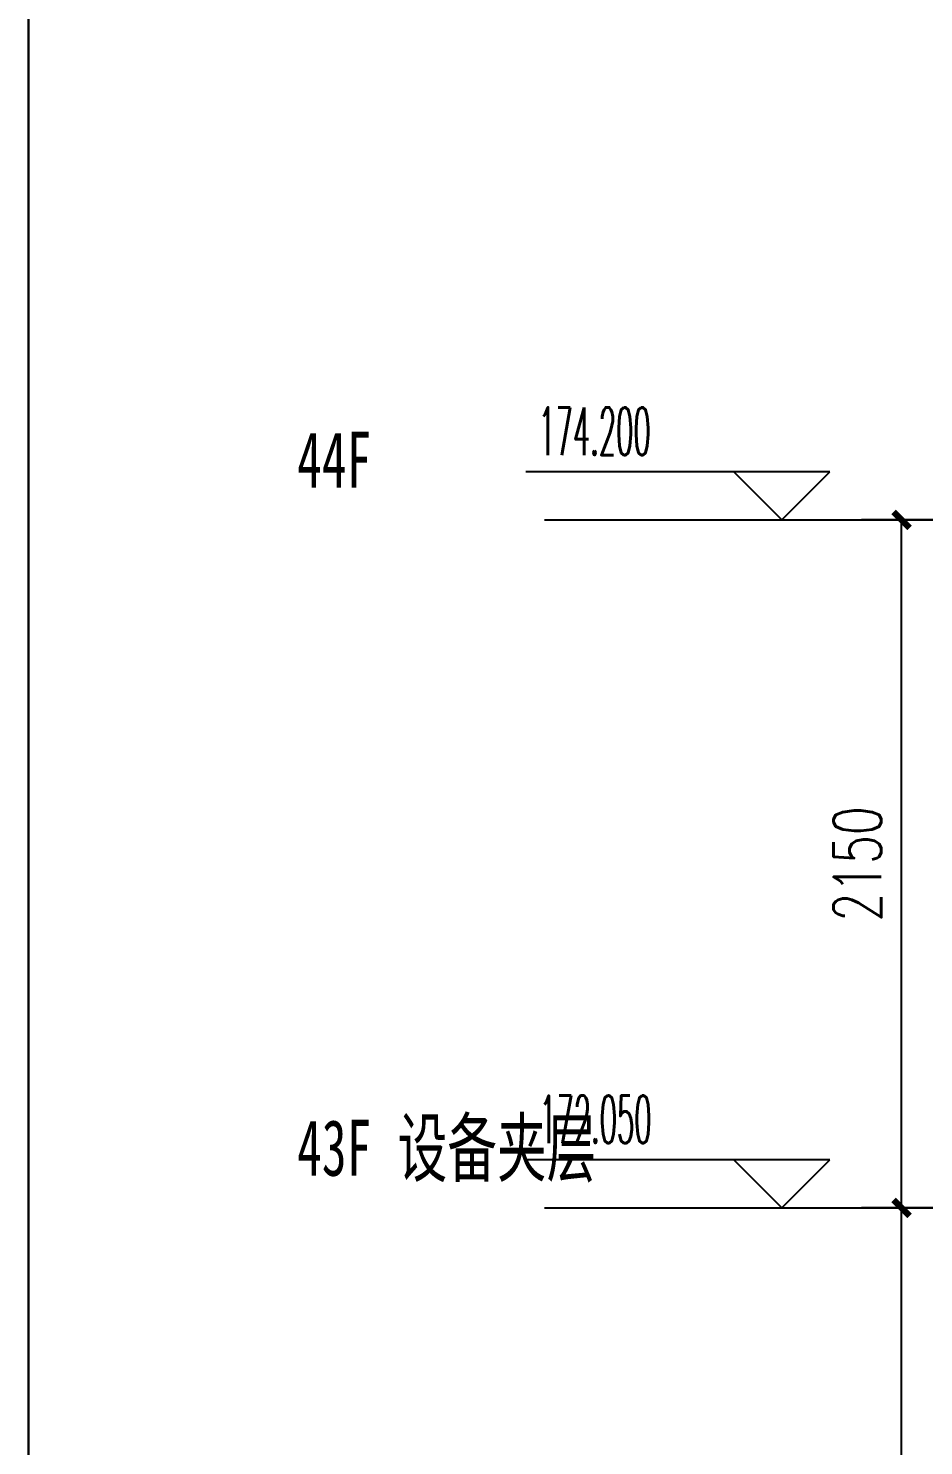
# Model space of a CAD drawing. Header units: millimetres. Extents: x 12351878 to 12381578, y 696206 to 738256.
# Drawn here: x 12371478 to 12374274, y 729591 to 734019 of the extents above; entities that cross this region are included whole.
import ezdxf

# ---------------------------------------------------------------- set-up
doc = ezdxf.new("R2010")
doc.units = ezdxf.units.MM
doc.header["$LTSCALE"] = 1000
doc.linetypes.add('DOTE', pattern=[2.42, 2, -0.2, 0.02, -0.2])
for name, color, linetype in [('A-ANNO-DIMS', 3, 'Continuous'), ('A-ANNO-ELEV', 3, 'Continuous'), ('A-ANNO-TEXT', 7, 'Continuous'), ('DOTE', 16, 'DOTE'), ('PUB_TEXT', 7, 'Continuous')]:
    doc.layers.add(name, color=color, linetype=linetype)
doc.styles.add('_TCH_DIM', font='SIMPLEX.shx', dxfattribs={"width": 0.6, "bigfont": 'GBCBIG.shx'})
doc.styles.add('_TCH_DIM_T3', font='SIMPLEX', dxfattribs={"width": 0.705882, "bigfont": 'GBCBIG'})
doc.styles.add('宋体', font='', dxfattribs={"width": 0.65})
doc.styles.get('宋体').set_extended_font_data('SimSun')
doc.dimstyles.new('_TCH_ARCH&&50', dxfattribs={"dimtxt": 148.75, "dimasz": 50, "dimexe": 125, "dimexo": 150, "dimgap": 63.125, "dimtad": 1, "dimdec": 0, "dimzin": 0, "dimdsep": 46, "dimtxsty": '_TCH_DIM_T3', "dimblk": 'ARCHTICK', "dimcen": 0.09, "dimclrt": 7, "dimazin": 2, "dimtfac": 1, "dimtdec": 0, "dimtix": 1, "dimtmove": 2, "dimatfit": 3, "dimfxl": 0, "dimtolj": 1, "dimtzin": 0, "dimarcsym": 0})

# ---------------------------------------------------------------- blocks, each defined once
blk = doc.blocks.new('asdgfdfssh')
blk.add_lwpolyline([(0, 37050), (9550, 37050), (9550, 0), (0, 0)], close=True)
blk = doc.blocks.new('_ArchTick')
at = {"color": 0, "linetype": 'ByBlock', "const_width": 0.4}
blk.add_lwpolyline([(-0.5, -0.5), (0.5, 0.5)], dxfattribs=at)
blk = doc.blocks.new('*D189')
at = {"layer": 'A-ANNO-DIMS', "color": 0, "lineweight": -2, "transparency": 16777216}
for p, q in [((12374574, 730333.5), (12374079.8, 730333.5)), ((12374204.8, 724633.5), (12374204.8, 730333.5)), ((12374574, 724633.5), (12374079.8, 724633.5))]:
    blk.add_line(p, q, dxfattribs=at)
at = {"layer": 'Defpoints', "color": 0, "transparency": 16777216}
for p in [(12374204.8, 730333.5), (12374724, 730333.5), (12374724, 724633.5)]:
    blk.add_point(p, dxfattribs=at)
at = {"layer": 'A-ANNO-DIMS', "color": 0, "lineweight": -2, "transparency": 16777216, "xscale": 50, "yscale": 50, "zscale": 50}
for p, rotation in [((12374204.8, 730333.5), 90), ((12374204.8, 724633.5), 270)]:
    blk.add_blockref('_ArchTick', p, dxfattribs=dict(at, rotation=rotation))
at = {"layer": 'A-ANNO-DIMS', "color": 7, "transparency": 16777216, "insert": (12374067.3, 727483.5), "char_height": 148.75, "attachment_point": 5, "rotation": 90, "style": '_TCH_DIM_T3'}
blk.add_mtext('\\A1;5700', dxfattribs=at)
blk = doc.blocks.new('*D190')
at = {"layer": 'A-ANNO-DIMS', "color": 0, "lineweight": -2, "transparency": 16777216}
for p, q in [((12374574, 732483.5), (12374079.8, 732483.5)), ((12374204.8, 730333.5), (12374204.8, 732483.5)), ((12374574, 730333.5), (12374079.8, 730333.5))]:
    blk.add_line(p, q, dxfattribs=at)
at = {"layer": 'Defpoints', "color": 0, "transparency": 16777216}
for p in [(12374204.8, 732483.5), (12374724, 732483.5), (12374724, 730333.5)]:
    blk.add_point(p, dxfattribs=at)
at = {"layer": 'A-ANNO-DIMS', "color": 0, "lineweight": -2, "transparency": 16777216, "xscale": 50, "yscale": 50, "zscale": 50}
for p, rotation in [((12374204.8, 732483.5), 90), ((12374204.8, 730333.5), 270)]:
    blk.add_blockref('_ArchTick', p, dxfattribs=dict(at, rotation=rotation))
at = {"layer": 'A-ANNO-DIMS', "color": 7, "transparency": 16777216, "insert": (12374067.3, 731408.5), "char_height": 148.75, "attachment_point": 5, "rotation": 90, "style": '_TCH_DIM_T3'}
blk.add_mtext('\\A1;2150', dxfattribs=at)

msp = doc.modelspace()

# ---------------------------------------------------------------- linework, layer by layer
at = {"layer": 'A-ANNO-ELEV'}
for p, q in [((12373981.5, 732633.5), (12373031.5, 732633.5)), ((12373831.5, 732483.5), (12373681.5, 732633.5)), ((12373831.5, 732483.5), (12373981.5, 732633.5)), ((12373981.5, 730483.5), (12373031.5, 730483.5)), ((12373831.5, 730333.5), (12373681.5, 730483.5)), ((12373831.5, 730333.5), (12373981.5, 730483.5))]:
    msp.add_line(p, q, dxfattribs=at)
at = {"layer": 'DOTE'}
for p, q in [((12373089.5, 732483.5), (12380433.5, 732483.5)), ((12373089.5, 730333.5), (12380433.5, 730333.5))]:
    msp.add_line(p, q, dxfattribs=at)

# ---------------------------------------------------------------- block references
for p in [(12361927.5, 699956.4), (12371477.5, 699956.4)]:
    msp.add_blockref('asdgfdfssh', p)

# ---------------------------------------------------------------- texts
at = {"layer": 'A-ANNO-TEXT', "style": '_TCH_DIM', "width": 0.423529}
for s, p in [('174.200', (12373070.5, 732686)), ('172.050', (12373073.2, 730536))]:
    msp.add_text(s, height=148.75, dxfattribs=at).set_placement(p)
at = {"layer": 'PUB_TEXT', "style": '宋体', "width": 0.65}
for s, p in [('44F', (12372316.8, 732584.1)), ('设备夹层', (12372631, 730434.1)), ('43F', (12372316.8, 730434.1))]:
    msp.add_text(s, height=175, dxfattribs=at).set_placement(p)

# ---------------------------------------------------------------- dimensions: what is measured, and where the dimension line sits
at = {"layer": 'A-ANNO-DIMS'}
for p1, p2, picture, middle in [((12374724, 730333.5), (12374724, 732483.5), '*D190', (12374067.3, 731408.5)), ((12374724, 724633.5), (12374724, 730333.5), '*D189', (12374067.3, 727483.5))]:
    dim = msp.add_aligned_dim(p1=p1, p2=p2, distance=519.2, dimstyle='_TCH_ARCH&&50', dxfattribs=at)
    dim.commit()
    dim.dimension.update_dxf_attribs({"geometry": picture, "text_midpoint": middle})

doc.saveas('drawing.dxf')
